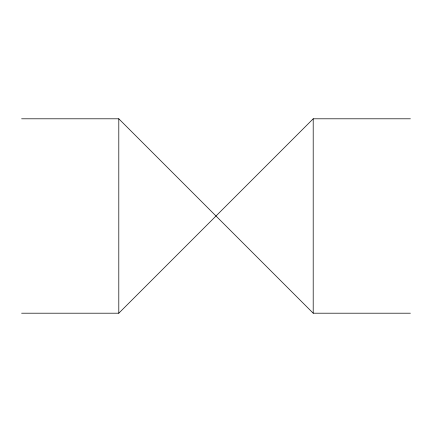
<?xml version="1.0" encoding="UTF-8"?>
<svg xmlns="http://www.w3.org/2000/svg" width="432" height="432" viewBox="0 0 432 432"><rect width="100%" height="100%" fill="white"/><g stroke="black" fill="none" stroke-linecap="round" stroke-linejoin="round"><path stroke-width="0.65" d="M21.6 313.2L118.8 313.2L313.2 118.8L410.4 118.8M21.6 118.8L118.8 118.8L313.2 313.2L410.4 313.2M313.2 118.8L313.2 313.2M118.8 118.8L118.8 313.2"/></g></svg>
